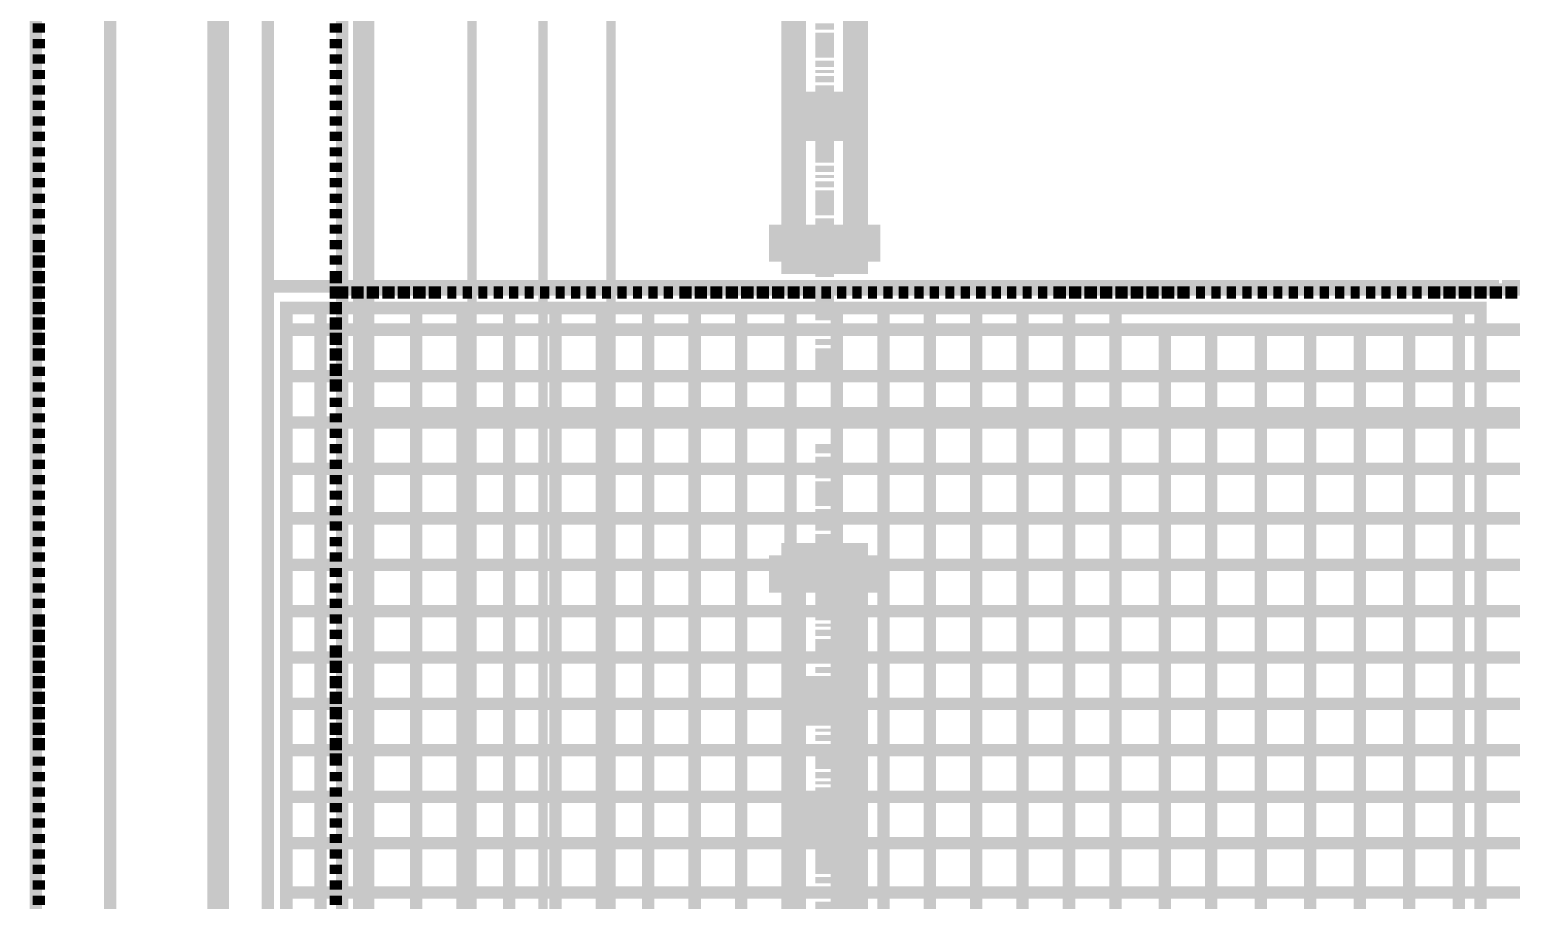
# Model space of a CAD drawing. Extents: x 0.4 to 11.4, y 0.4 to 16.2.
# Drawn here: x 1.979 to 2.778, y 9.555 to 10.024 of the extents above; entities that cross this region are included whole.
import ezdxf

# ---------------------------------------------------------------- set-up
doc = ezdxf.new("R2010")
doc.units = 0
doc.header["$MEASUREMENT"] = 0

msp = doc.modelspace()

# ---------------------------------------------------------------- linework, layer by layer
at = {"color": 0}
for points, const_width in [([(2.15944, 12.6895), (2.15944, 4.64947)], 0.01167), ([(2.08111, 12.6744), (2.08111, 4.63612)], 0.01167), ([(2.21778, 12.4078), (2.21778, 5.47775)], 0.005), ([(2.25612, 5.46446), (2.25612, 12.4094)], 0.005), ([(2.29275, 5.46446), (2.29275, 12.4094)], 0.005), ([(2.42443, 9.91276), (2.42443, 10.5478)], 0.01333), ([(1.98281, 8.70281), (1.98281, 10.3561)], 0.00667), ([(2.02279, 8.70942), (2.02279, 10.3561)], 0.00667), ([(2.10781, 8.70942), (2.10781, 10.3528)], 0.00667), ([(2.14779, 8.70281), (2.14779, 10.3561)], 0.00667), ([(2.39111, 9.91276), (2.39111, 10.2644)], 0.01333), ([(1.98443, 10.0228), (1.98443, 10.0278)], 0.00667), ([(2.14442, 10.0228), (2.14442, 10.0278)], 0.00667), ([(2.40776, 10.0278), (2.40776, 10.0261), (2.40776, 10.0245)], 0.01), ([(2.40776, 10.0228), (2.40776, 10.0211), (2.40776, 10.0194), (2.40776, 10.0178)], 0.01), ([(1.98443, 10.0144), (1.98443, 10.0194)], 0.00667), ([(2.14442, 10.0144), (2.14442, 10.0194)], 0.00667), ([(2.40776, 10.0178), (2.40776, 10.0161), (2.40776, 10.0144), (2.40776, 10.0128), (2.40776, 10.0111)], 0.01), ([(1.98443, 10.0061), (1.98443, 10.0111)], 0.00667), ([(2.14442, 10.0061), (2.14442, 10.0111)], 0.00667), ([(2.40776, 10.0111), (2.40776, 10.0094)], 0.01), ([(2.40776, 10.0078), (2.40776, 10.0061), (2.40776, 10.0044)], 0.01), ([(1.98443, 9.99778), (1.98443, 10.0028)], 0.00667), ([(2.14442, 9.99778), (2.14442, 10.0028)], 0.00667), ([(2.40776, 10.0028), (2.40776, 10.0011)], 0.01), ([(2.40776, 9.99946), (2.40776, 9.99778), (2.40776, 9.9961)], 0.01), ([(1.98443, 9.98942), (1.98443, 9.99447)], 0.00667), ([(2.14442, 9.98942), (2.14442, 9.99447)], 0.00667), ([(2.40776, 9.99447), (2.40776, 9.99278), (2.40776, 9.9911), (2.40776, 9.98942)], 0.01), ([(1.98443, 9.98112), (1.98443, 9.98611)], 0.00667), ([(2.14442, 9.98112), (2.14442, 9.98611)], 0.00667), ([(2.42443, 9.98443), (2.39111, 9.98443), (2.39111, 9.97114)], 0.01333), ([(2.40776, 9.98942), (2.40776, 9.98779), (2.40776, 9.98611), (2.40776, 9.98443), (2.40776, 9.98281)], 0.01), ([(2.40776, 9.98281), (2.40776, 9.98112)], 0.01), ([(1.98443, 9.97276), (1.98443, 9.97775)], 0.00667), ([(2.14442, 9.97276), (2.14442, 9.97775)], 0.00667), ([(2.39279, 9.97775), (2.39442, 9.97775)], 0.01), ([(2.39611, 9.97775), (2.39779, 9.97775), (2.39947, 9.97775)], 0.01), ([(2.4011, 9.97775), (2.40278, 9.97775), (2.40446, 9.97775), (2.40608, 9.97775)], 0.01), ([(2.40608, 9.97775), (2.40776, 9.97775), (2.40944, 9.97775), (2.41114, 9.97775), (2.41276, 9.97775)], 0.01), ([(2.40776, 9.97944), (2.40776, 9.97775), (2.40776, 9.97613)], 0.01), ([(2.40776, 9.97444), (2.40776, 9.97276)], 0.01), ([(2.41276, 9.97775), (2.41444, 9.97775)], 0.01), ([(2.41612, 9.97775), (2.41775, 9.97775), (2.41943, 9.97775)], 0.01), ([(2.42111, 9.97775), (2.42279, 9.97775)], 0.01), ([(1.98443, 9.96446), (1.98443, 9.96946)], 0.00667), ([(2.14442, 9.96446), (2.14442, 9.96946)], 0.00667), ([(2.42443, 9.97114), (2.39111, 9.97114)], 0.01333), ([(2.40776, 9.97114), (2.40776, 9.96946), (2.40776, 9.96778)], 0.01), ([(2.40776, 9.9661), (2.40776, 9.96446), (2.40776, 9.96278), (2.40776, 9.9611)], 0.01), ([(1.98443, 9.95611), (1.98443, 9.9611)], 0.00667), ([(2.14442, 9.95611), (2.14442, 9.9611)], 0.00667), ([(2.40776, 9.9611), (2.40776, 9.95942), (2.40776, 9.95779), (2.40776, 9.95611), (2.40776, 9.95443)], 0.01), ([(1.98443, 9.94775), (1.98443, 9.95281)], 0.00667), ([(2.14442, 9.94775), (2.14442, 9.95281)], 0.00667), ([(2.40776, 9.95443), (2.40776, 9.95281)], 0.01), ([(2.40776, 9.95111), (2.40776, 9.94943), (2.40776, 9.94775)], 0.01), ([(1.98443, 9.93946), (1.98443, 9.94444)], 0.00667), ([(2.14442, 9.93946), (2.14442, 9.94444)], 0.00667), ([(2.40776, 9.94612), (2.40776, 9.94444)], 0.01), ([(2.40776, 9.94276), (2.40776, 9.94114), (2.40776, 9.93946)], 0.01), ([(1.98443, 9.9311), (1.98443, 9.93608)], 0.00667), ([(2.14442, 9.9311), (2.14442, 9.93608)], 0.00667), ([(2.40776, 9.93778), (2.40776, 9.93608), (2.40776, 9.93446), (2.40776, 9.93278)], 0.01), ([(1.98443, 9.92279), (1.98443, 9.92779)], 0.00667), ([(2.14442, 9.92279), (2.14442, 9.92779)], 0.00667), ([(2.40776, 9.93278), (2.40776, 9.9311), (2.40776, 9.92947), (2.40776, 9.92779), (2.40776, 9.92611)], 0.01), ([(2.40776, 9.92611), (2.40776, 9.92443)], 0.01), ([(2.40776, 9.92279), (2.40776, 9.92111), (2.40776, 9.91943)], 0.01), ([(1.98443, 9.91444), (1.98443, 9.91943)], 0.00667), ([(2.14442, 9.91444), (2.14442, 9.91943)], 0.00667), ([(2.38444, 9.89947), (2.38444, 9.91276), (2.4311, 9.91276), (2.4311, 9.89947)], 0.01333), ([(2.40776, 9.91775), (2.40776, 9.91613)], 0.01), ([(2.40776, 9.91444), (2.40776, 9.91276), (2.40776, 9.91114)], 0.01), ([(1.98443, 9.90446), (1.98443, 9.91114)], 0.00667), ([(2.14442, 9.90608), (2.14442, 9.91114)], 0.00667), ([(2.40776, 9.90944), (2.40776, 9.90776), (2.40776, 9.90608), (2.40776, 9.90446)], 0.01), ([(2.40776, 9.90446), (2.40776, 9.90278), (2.40776, 9.9011), (2.40776, 9.89947), (2.40776, 9.89779)], 0.01), ([(1.98443, 9.89611), (1.98443, 9.90278)], 0.00667), ([(2.14442, 9.89779), (2.14442, 9.90278)], 0.00667), ([(2.38444, 9.89947), (2.4311, 9.89947)], 0.01333), ([(2.40776, 9.89779), (2.40776, 9.89611)], 0.01), ([(2.40776, 9.89442), (2.40776, 9.89279), (2.40776, 9.89111)], 0.01), ([(1.98443, 9.88781), (1.98443, 9.89442)], 0.00667), ([(2.14442, 9.88781), (2.14442, 9.89442)], 0.00667), ([(2.40776, 9.88943), (2.40776, 9.88781)], 0.01), ([(2.40776, 9.88613), (2.40776, 9.88444), (2.40776, 9.88276)], 0.01), ([(1.98443, 9.87944), (1.98443, 9.88613)], 0.00667), ([(2.77111, 9.88613), (2.10781, 9.88613), (2.10781, 9.35612)], 0.00667), ([(2.10781, 9.22444), (2.10781, 9.88613)], 0.00667), ([(2.14442, 9.87944), (2.14442, 9.88613)], 0.00667), ([(2.14442, 9.88444), (3.20942, 9.88444)], 0.00667), ([(2.14442, 9.88276), (2.1511, 9.88276)], 0.00667), ([(2.15278, 9.88276), (2.15944, 9.88276)], 0.00667), ([(2.16114, 9.88276), (2.16775, 9.88276)], 0.00667), ([(2.16943, 9.88276), (2.17611, 9.88276)], 0.00667), ([(2.17779, 9.88276), (2.18446, 9.88276)], 0.00667), ([(2.18608, 9.88276), (2.19276, 9.88276)], 0.00667), ([(2.19444, 9.88276), (2.20111, 9.88276)], 0.00667), ([(2.20443, 9.88276), (2.20942, 9.88276)], 0.00667), ([(2.21278, 9.88276), (2.21778, 9.88276)], 0.00667), ([(2.22114, 9.88276), (2.22613, 9.88276)], 0.00667), ([(2.22944, 9.88276), (2.23443, 9.88276)], 0.00667), ([(2.23779, 9.88276), (2.24278, 9.88276)], 0.00667), ([(2.2461, 9.88276), (2.25108, 9.88276)], 0.00667), ([(2.25444, 9.88276), (2.25944, 9.88276)], 0.00667), ([(2.26281, 9.88276), (2.26779, 9.88276)], 0.00667), ([(2.27111, 9.88276), (2.2761, 9.88276)], 0.00667), ([(2.27946, 9.88276), (2.28444, 9.88276)], 0.00667), ([(2.28776, 9.88276), (2.29275, 9.88276)], 0.00667), ([(2.29611, 9.88276), (2.30111, 9.88276)], 0.00667), ([(2.30447, 9.88276), (2.30946, 9.88276)], 0.00667), ([(2.31278, 9.88276), (2.31776, 9.88276)], 0.00667), ([(2.32113, 9.88276), (2.32611, 9.88276)], 0.00667), ([(2.32943, 9.88276), (2.3361, 9.88276)], 0.00667), ([(2.33778, 9.88276), (2.34446, 9.88276)], 0.00667), ([(2.34614, 9.88276), (2.35275, 9.88276)], 0.00667), ([(2.35444, 9.88276), (2.36111, 9.88276)], 0.00667), ([(2.36279, 9.88276), (2.36947, 9.88276)], 0.00667), ([(2.3711, 9.88276), (2.37776, 9.88276)], 0.00667), ([(2.37944, 9.88276), (2.38612, 9.88276)], 0.00667), ([(2.38781, 9.88276), (2.39442, 9.88276)], 0.00667), ([(2.39611, 9.88276), (2.40278, 9.88276)], 0.00667), ([(2.40608, 9.88276), (2.41114, 9.88276)], 0.00667), ([(2.40776, 9.88112), (2.40776, 9.87944), (2.40776, 9.87776), (2.40776, 9.87608)], 0.01), ([(2.41444, 9.88276), (2.41943, 9.88276)], 0.00667), ([(2.42279, 9.88276), (2.42779, 9.88276)], 0.00667), ([(2.4311, 9.88276), (2.43608, 9.88276)], 0.00667), ([(2.43946, 9.88276), (2.44444, 9.88276)], 0.00667), ([(2.44775, 9.88276), (2.45281, 9.88276)], 0.00667), ([(2.45611, 9.88276), (2.4611, 9.88276)], 0.00667), ([(2.46446, 9.88276), (2.46946, 9.88276)], 0.00667), ([(2.47276, 9.88276), (2.47775, 9.88276)], 0.00667), ([(2.48113, 9.88276), (2.48611, 9.88276)], 0.00667), ([(2.48942, 9.88276), (2.49447, 9.88276)], 0.00667), ([(2.49778, 9.88276), (2.50276, 9.88276)], 0.00667), ([(2.50612, 9.88276), (2.51112, 9.88276)], 0.00667), ([(2.51443, 9.88276), (2.51942, 9.88276)], 0.00667), ([(2.52279, 9.88276), (2.52778, 9.88276)], 0.00667), ([(2.53108, 9.88276), (2.53776, 9.88276)], 0.00667), ([(2.53944, 9.88276), (2.54611, 9.88276)], 0.00667), ([(2.54779, 9.88276), (2.55447, 9.88276)], 0.00667), ([(2.5561, 9.88276), (2.56278, 9.88276)], 0.00667), ([(2.56446, 9.88276), (2.57113, 9.88276)], 0.00667), ([(2.57275, 9.88276), (2.57943, 9.88276)], 0.00667), ([(2.58111, 9.88276), (2.58778, 9.88276)], 0.00667), ([(2.58946, 9.88276), (2.59614, 9.88276)], 0.00667), ([(2.59776, 9.88276), (2.60444, 9.88276)], 0.00667), ([(2.60781, 9.88276), (2.61279, 9.88276)], 0.00667), ([(2.6161, 9.88276), (2.6211, 9.88276)], 0.00667), ([(2.62446, 9.88276), (2.62944, 9.88276)], 0.00667), ([(2.63276, 9.88276), (2.63781, 9.88276)], 0.00667), ([(2.64111, 9.88276), (2.64611, 9.88276)], 0.00667), ([(2.64947, 9.88276), (2.65446, 9.88276)], 0.00667), ([(2.65776, 9.88276), (2.66276, 9.88276)], 0.00667), ([(2.66612, 9.88276), (2.67111, 9.88276)], 0.00667), ([(2.67443, 9.88276), (2.67947, 9.88276)], 0.00667), ([(2.68278, 9.88276), (2.68778, 9.88276)], 0.00667), ([(2.69114, 9.88276), (2.69613, 9.88276)], 0.00667), ([(2.69943, 9.88276), (2.70443, 9.88276)], 0.00667), ([(2.70779, 9.88276), (2.71278, 9.88276)], 0.00667), ([(2.7161, 9.88276), (2.72114, 9.88276)], 0.00667), ([(2.72444, 9.88276), (2.72944, 9.88276)], 0.00667), ([(2.73281, 9.88276), (2.73942, 9.88276)], 0.00667), ([(2.7411, 9.88276), (2.74778, 9.88276)], 0.00667), ([(2.74946, 9.88276), (2.75612, 9.88276)], 0.00667), ([(2.75776, 9.88276), (2.76443, 9.88276)], 0.00667), ([(2.76611, 9.88276), (2.77279, 9.88276)], 0.00667), ([(3.2461, 9.88613), (2.77279, 9.88613)], 0.00667), ([(2.77447, 9.88276), (2.78108, 9.88276)], 0.00667), ([(1.98443, 9.8711), (1.98443, 9.87776)], 0.00667), ([(2.13612, 9.87446), (2.13612, 9.22444)], 0.00667), ([(2.14442, 9.8711), (2.14442, 9.87776)], 0.00667), ([(2.16114, 9.87446), (2.16114, 9.22444)], 0.00667), ([(2.18778, 9.87446), (2.18778, 9.22444)], 0.00667), ([(2.21278, 9.87446), (2.21278, 9.22444)], 0.00667), ([(2.23779, 9.87446), (2.23779, 9.22444)], 0.00667), ([(2.26281, 9.87446), (2.26281, 9.22444)], 0.00667), ([(2.28776, 9.87446), (2.28776, 9.22444)], 0.00667), ([(2.31278, 9.87446), (2.31278, 9.22444)], 0.00667), ([(2.33778, 9.87446), (2.33778, 9.22444)], 0.00667), ([(2.36279, 9.87446), (2.36279, 9.22444)], 0.00667), ([(2.38943, 9.87446), (2.38943, 9.22444)], 0.00667), ([(2.40776, 9.87608), (2.40776, 9.87446), (2.40776, 9.87278), (2.40776, 9.8711), (2.40776, 9.86947)], 0.01), ([(2.41444, 9.87446), (2.41444, 9.22444)], 0.00667), ([(2.43946, 9.87446), (2.43946, 9.22444)], 0.00667), ([(2.46446, 9.87446), (2.46446, 9.22444)], 0.00667), ([(2.48942, 9.87446), (2.48942, 9.22444)], 0.00667), ([(2.51443, 9.87446), (2.51443, 9.22444)], 0.00667), ([(2.53944, 9.87446), (2.53944, 9.22444)], 0.00667), ([(2.56446, 9.87446), (2.56446, 9.22444)], 0.00667), ([(2.74946, 9.87446), (2.74946, 9.22444)], 0.00667), ([(1.98443, 9.86279), (1.98443, 9.86947)], 0.00667), ([(2.14442, 9.86279), (2.14442, 9.86947)], 0.00667), ([(2.40776, 9.86947), (2.40776, 9.86778)], 0.01), ([(2.40776, 9.8661), (2.40776, 9.86442), (2.40776, 9.86279)], 0.01), ([(2.5911, 9.86442), (2.5911, 9.22444)], 0.00667), ([(2.6161, 9.86442), (2.6161, 9.22444)], 0.00667), ([(2.64279, 9.86442), (2.64279, 9.22444)], 0.00667), ([(2.66943, 9.86442), (2.66943, 9.22444)], 0.00667), ([(2.69613, 9.86442), (2.69613, 9.22444)], 0.00667), ([(2.72276, 9.86442), (2.72276, 9.22444)], 0.00667), ([(1.98443, 9.85444), (1.98443, 9.86111)], 0.00667), ([(2.11778, 9.86279), (2.78276, 9.86279)], 0.00667), ([(2.14442, 9.85444), (2.14442, 9.86111)], 0.00667), ([(2.40776, 9.86111), (2.40776, 9.85943)], 0.01), ([(2.40776, 9.85781), (2.40776, 9.85612), (2.40776, 9.85444)], 0.01), ([(1.98443, 9.84614), (1.98443, 9.85275)], 0.00667), ([(2.14442, 9.84614), (2.14442, 9.85275)], 0.00667), ([(2.40776, 9.85275), (2.40776, 9.85113), (2.40776, 9.84944), (2.40776, 9.84776)], 0.01), ([(2.40776, 9.84776), (2.40776, 9.84614), (2.40776, 9.84446), (2.40776, 9.84278), (2.40776, 9.8411)], 0.01), ([(1.98443, 9.83778), (1.98443, 9.84278)], 0.00667), ([(2.14442, 9.83778), (2.14442, 9.84446)], 0.00667), ([(2.40776, 9.8411), (2.40776, 9.83946)], 0.01), ([(1.98443, 9.82943), (1.98443, 9.83442)], 0.00667), ([(2.11778, 9.83778), (2.78276, 9.83778)], 0.00667), ([(2.14442, 9.82943), (2.14442, 9.8361)], 0.00667), ([(2.40776, 9.83778), (2.40776, 9.8361), (2.40776, 9.83442)], 0.01), ([(1.98443, 9.82112), (1.98443, 9.82611)], 0.00667), ([(2.14442, 9.82112), (2.14442, 9.82611)], 0.00667), ([(1.98443, 9.81278), (1.98443, 9.81776)], 0.00667), ([(2.14442, 9.81278), (2.14442, 9.81776)], 0.00667), ([(2.14442, 9.81776), (3.20942, 9.81776)], 0.00667), ([(1.98443, 9.80447), (1.98443, 9.80946)], 0.00667), ([(2.11778, 9.81278), (2.78276, 9.81278)], 0.00667), ([(2.14442, 9.80447), (2.14442, 9.80946)], 0.00667), ([(1.98443, 9.79611), (1.98443, 9.80111)], 0.00667), ([(2.14442, 9.79611), (2.14442, 9.80111)], 0.00667), ([(2.40776, 9.80111), (2.40776, 9.79943), (2.40776, 9.79779), (2.40776, 9.79611)], 0.01), ([(1.98443, 9.78776), (1.98443, 9.79275)], 0.00667), ([(2.14442, 9.78776), (2.14442, 9.79275)], 0.00667), ([(2.40776, 9.79443), (2.40776, 9.79275), (2.40776, 9.79113)], 0.01), ([(1.98443, 9.77946), (1.98443, 9.78444)], 0.00667), ([(2.11778, 9.78776), (2.78276, 9.78776)], 0.00667), ([(2.14442, 9.77946), (2.14442, 9.78444)], 0.00667), ([(2.40776, 9.78944), (2.40776, 9.78776)], 0.01), ([(2.40776, 9.78614), (2.40776, 9.78444), (2.40776, 9.78276)], 0.01), ([(1.98443, 9.77111), (1.98443, 9.7761)], 0.00667), ([(2.14442, 9.77111), (2.14442, 9.7761)], 0.00667), ([(2.40776, 9.78108), (2.40776, 9.77946), (2.40776, 9.77778), (2.40776, 9.7761)], 0.01), ([(2.40776, 9.7761), (2.40776, 9.77447), (2.40776, 9.77279), (2.40776, 9.77111), (2.40776, 9.76942)], 0.01), ([(2.40776, 9.76942), (2.40776, 9.76779)], 0.01), ([(1.98443, 9.76281), (1.98443, 9.76779)], 0.00667), ([(2.11778, 9.76113), (2.78276, 9.76113)], 0.00667), ([(2.14442, 9.76281), (2.14442, 9.76779)], 0.00667), ([(2.40776, 9.76611), (2.40776, 9.76443), (2.40776, 9.76281)], 0.01), ([(2.40776, 9.76113), (2.40776, 9.75944)], 0.01), ([(1.98443, 9.75444), (1.98443, 9.75944)], 0.00667), ([(2.14442, 9.75444), (2.14442, 9.75944)], 0.00667), ([(2.40776, 9.75776), (2.40776, 9.75612), (2.40776, 9.75444)], 0.01), ([(2.40776, 9.75276), (2.40776, 9.75108), (2.40776, 9.74946), (2.40776, 9.74778)], 0.01), ([(1.98443, 9.7461), (1.98443, 9.75108)], 0.00667), ([(2.14442, 9.7461), (2.14442, 9.75108)], 0.00667), ([(2.38444, 9.7411), (2.4311, 9.7411)], 0.01333), ([(2.38444, 9.7411), (2.38444, 9.72775), (2.4311, 9.72775), (2.4311, 9.7411)], 0.01333), ([(2.40776, 9.74778), (2.40776, 9.7461), (2.40776, 9.74447), (2.40776, 9.74278), (2.40776, 9.7411)], 0.01), ([(1.98443, 9.73779), (1.98443, 9.74278)], 0.00667), ([(2.11778, 9.73611), (2.78276, 9.73611)], 0.00667), ([(2.14442, 9.73779), (2.14442, 9.74278)], 0.00667), ([(2.40776, 9.7411), (2.40776, 9.73942)], 0.01), ([(2.40776, 9.73779), (2.40776, 9.73611), (2.40776, 9.73443)], 0.01), ([(1.98443, 9.72944), (1.98443, 9.73443)], 0.00667), ([(2.14442, 9.72944), (2.14442, 9.73443)], 0.00667), ([(2.39111, 9.42111), (2.39111, 9.72775)], 0.01333), ([(2.40776, 9.73281), (2.40776, 9.73112)], 0.01), ([(2.40776, 9.72944), (2.40776, 9.72775), (2.40776, 9.72613)], 0.01), ([(2.42443, 9.09278), (2.42443, 9.72775)], 0.01333), ([(1.98443, 9.72114), (1.98443, 9.72613)], 0.00667), ([(2.14442, 9.72114), (2.14442, 9.72613)], 0.00667), ([(2.40776, 9.72444), (2.40776, 9.72276), (2.40776, 9.72114), (2.40776, 9.71946)], 0.01), ([(2.40776, 9.71946), (2.40776, 9.71778), (2.40776, 9.7161), (2.40776, 9.71446), (2.40776, 9.71278)], 0.01), ([(1.98443, 9.71278), (1.98443, 9.71778)], 0.00667), ([(2.14442, 9.71278), (2.14442, 9.71778)], 0.00667), ([(2.40776, 9.71278), (2.40776, 9.7111)], 0.01), ([(1.98443, 9.70281), (1.98443, 9.70942)], 0.00667), ([(2.11778, 9.7111), (2.78276, 9.7111)], 0.00667), ([(2.14442, 9.70443), (2.14442, 9.70942)], 0.00667), ([(2.40776, 9.70942), (2.40776, 9.70779), (2.40776, 9.70611)], 0.01), ([(2.40776, 9.70443), (2.40776, 9.70281)], 0.01), ([(1.98443, 9.69444), (1.98443, 9.70111)], 0.00667), ([(2.14442, 9.69612), (2.14442, 9.70111)], 0.00667), ([(2.40776, 9.70111), (2.40776, 9.69943), (2.40776, 9.69775)], 0.01), ([(2.40776, 9.69612), (2.40776, 9.69444), (2.40776, 9.69276), (2.40776, 9.69114)], 0.01), ([(1.98443, 9.68608), (1.98443, 9.69276)], 0.00667), ([(2.14442, 9.68608), (2.14442, 9.69276)], 0.00667), ([(2.40776, 9.69114), (2.40776, 9.68946), (2.40776, 9.68778), (2.40776, 9.68608), (2.40776, 9.68446)], 0.01), ([(1.98443, 9.67779), (1.98443, 9.68446)], 0.00667), ([(2.11778, 9.68608), (2.78276, 9.68608)], 0.00667), ([(2.14442, 9.67779), (2.14442, 9.68446)], 0.00667), ([(2.40776, 9.68446), (2.40776, 9.68278)], 0.01), ([(2.40776, 9.6811), (2.40776, 9.67947), (2.40776, 9.67779)], 0.01), ([(1.98443, 9.66943), (1.98443, 9.67611)], 0.00667), ([(2.14442, 9.66943), (2.14442, 9.67611)], 0.00667), ([(2.42443, 9.66943), (2.39111, 9.66943)], 0.01333), ([(2.42443, 9.65608), (2.39111, 9.65608), (2.39111, 9.66943)], 0.01333), ([(2.40776, 9.67611), (2.40776, 9.67443)], 0.01), ([(2.40776, 9.67279), (2.40776, 9.67111), (2.40776, 9.66943)], 0.01), ([(1.98443, 9.66114), (1.98443, 9.66775)], 0.00667), ([(2.14442, 9.66114), (2.14442, 9.66775)], 0.00667), ([(2.39111, 9.66276), (2.39279, 9.66276), (2.39442, 9.66276)], 0.01), ([(2.39611, 9.66276), (2.39779, 9.66276)], 0.01), ([(2.39947, 9.66276), (2.4011, 9.66276), (2.40278, 9.66276)], 0.01), ([(2.40446, 9.66276), (2.40608, 9.66276), (2.40776, 9.66276), (2.40944, 9.66276)], 0.01), ([(2.40776, 9.66775), (2.40776, 9.66613), (2.40776, 9.66444), (2.40776, 9.66276)], 0.01), ([(2.40776, 9.66276), (2.40776, 9.66114), (2.40776, 9.65944), (2.40776, 9.65776), (2.40776, 9.65608)], 0.01), ([(2.40944, 9.66276), (2.41114, 9.66276), (2.41276, 9.66276), (2.41444, 9.66276), (2.41612, 9.66276)], 0.01), ([(2.41612, 9.66276), (2.41775, 9.66276)], 0.01), ([(2.41943, 9.66276), (2.42111, 9.66276), (2.42279, 9.66276)], 0.01), ([(1.98443, 9.65278), (1.98443, 9.65944)], 0.00667), ([(2.11778, 9.66114), (2.78276, 9.66114)], 0.00667), ([(2.14442, 9.65278), (2.14442, 9.65944)], 0.00667), ([(2.40776, 9.65608), (2.40776, 9.65446)], 0.01), ([(1.98443, 9.64442), (1.98443, 9.6511)], 0.00667), ([(2.14442, 9.64442), (2.14442, 9.6511)], 0.00667), ([(2.40776, 9.65278), (2.40776, 9.6511), (2.40776, 9.64947)], 0.01), ([(2.40776, 9.64779), (2.40776, 9.64611)], 0.01), ([(1.98443, 9.63613), (1.98443, 9.64279)], 0.00667), ([(2.14442, 9.63613), (2.14442, 9.64279)], 0.00667), ([(2.40776, 9.64442), (2.40776, 9.64279), (2.40776, 9.64111)], 0.01), ([(2.40776, 9.63943), (2.40776, 9.63781), (2.40776, 9.63613), (2.40776, 9.63444)], 0.01), ([(1.98443, 9.62776), (1.98443, 9.63276)], 0.00667), ([(2.11778, 9.63613), (2.78276, 9.63613)], 0.00667), ([(2.14442, 9.62776), (2.14442, 9.63444)], 0.00667), ([(2.40776, 9.63444), (2.40776, 9.63276), (2.40776, 9.63112), (2.40776, 9.62944), (2.40776, 9.62776)], 0.01), ([(1.98443, 9.61947), (1.98443, 9.62446)], 0.00667), ([(2.14442, 9.61947), (2.14442, 9.62446)], 0.00667), ([(2.40776, 9.62776), (2.40776, 9.62608)], 0.01), ([(2.40776, 9.62446), (2.40776, 9.62278), (2.40776, 9.6211)], 0.01), ([(2.40776, 9.61947), (2.40776, 9.61778)], 0.01), ([(2.40776, 9.6161), (2.40776, 9.61442), (2.40776, 9.61279)], 0.01), ([(1.98443, 9.61111), (1.98443, 9.6161)], 0.00667), ([(2.11778, 9.61111), (2.78276, 9.61111)], 0.00667), ([(2.14442, 9.61111), (2.14442, 9.6161)], 0.00667), ([(2.40776, 9.61111), (2.40776, 9.60943), (2.40776, 9.60781), (2.40776, 9.60612)], 0.01), ([(1.98443, 9.60275), (1.98443, 9.60781)], 0.00667), ([(2.14442, 9.60275), (2.14442, 9.60781)], 0.00667), ([(2.42443, 9.60275), (2.39111, 9.60275)], 0.01333), ([(2.42443, 9.58946), (2.39111, 9.58946), (2.39111, 9.60275)], 0.01333), ([(2.40776, 9.60612), (2.40776, 9.60444), (2.40776, 9.60275), (2.40776, 9.60113), (2.40776, 9.59944)], 0.01), ([(2.40776, 9.59944), (2.40776, 9.59776)], 0.01), ([(1.98443, 9.59446), (1.98443, 9.59944)], 0.00667), ([(2.14442, 9.59446), (2.14442, 9.59944)], 0.00667), ([(2.39111, 9.59614), (2.39279, 9.59614), (2.39442, 9.59614)], 0.01), ([(2.39611, 9.59614), (2.39779, 9.59614), (2.39947, 9.59614), (2.4011, 9.59614)], 0.01), ([(2.4011, 9.59614), (2.40278, 9.59614), (2.40446, 9.59614), (2.40608, 9.59614), (2.40776, 9.59614)], 0.01), ([(2.40776, 9.59614), (2.40776, 9.59446), (2.40776, 9.59278)], 0.01), ([(2.40776, 9.59614), (2.40944, 9.59614)], 0.01), ([(2.40776, 9.5911), (2.40776, 9.58946)], 0.01), ([(2.41114, 9.59614), (2.41276, 9.59614), (2.41444, 9.59614)], 0.01), ([(2.41612, 9.59614), (2.41775, 9.59614)], 0.01), ([(2.41943, 9.59614), (2.42111, 9.59614), (2.42279, 9.59614), (2.42443, 9.59614)], 0.01), ([(1.98443, 9.5861), (1.98443, 9.5911)], 0.00667), ([(2.11778, 9.5861), (2.78276, 9.5861)], 0.00667), ([(2.14442, 9.5861), (2.14442, 9.5911)], 0.00667), ([(2.40776, 9.58778), (2.40776, 9.5861), (2.40776, 9.58442)], 0.01), ([(2.40776, 9.58279), (2.40776, 9.58111), (2.40776, 9.57943), (2.40776, 9.57781)], 0.01), ([(1.98443, 9.57781), (1.98443, 9.58279)], 0.00667), ([(2.14442, 9.57781), (2.14442, 9.58279)], 0.00667), ([(2.40776, 9.57781), (2.40776, 9.57611), (2.40776, 9.57443), (2.40776, 9.57275), (2.40776, 9.57112)], 0.01), ([(1.98443, 9.56944), (1.98443, 9.57443)], 0.00667), ([(2.14442, 9.56944), (2.14442, 9.57443)], 0.00667), ([(2.40776, 9.57112), (2.40776, 9.56944)], 0.01), ([(2.40776, 9.56776), (2.40776, 9.56614), (2.40776, 9.56446)], 0.01), ([(1.98443, 9.56108), (1.98443, 9.56614)], 0.00667), ([(2.14442, 9.56108), (2.14442, 9.56614)], 0.00667), ([(2.40776, 9.56278), (2.40776, 9.56108)], 0.01), ([(2.40776, 9.55946), (2.40776, 9.55778), (2.40776, 9.5561)], 0.01), ([(1.98443, 9.55279), (1.98443, 9.55778)], 0.00667), ([(2.11778, 9.55946), (2.78276, 9.55946)], 0.00667), ([(2.14442, 9.55279), (2.14442, 9.55778)], 0.00667), ([(2.40776, 9.55447), (2.40776, 9.55279), (2.40776, 9.55111), (2.40776, 9.54943)], 0.01)]:
    msp.add_lwpolyline(points, dxfattribs=dict(at, const_width=const_width))
for points, const_width in [([(2.40776, 10.0178), (2.40776, 10.0178)], 0.01), ([(2.40776, 10.0111), (2.40776, 10.0111)], 0.01), ([(2.41444, 9.97863), (2.41444, 9.98008), (2.4101, 9.98443), (2.40864, 9.98443), (2.40717, 9.98443), (2.40278, 9.98008), (2.40278, 9.97863), (2.40278, 9.97715), (2.40717, 9.97276), (2.40864, 9.97276), (2.4101, 9.97276), (2.41444, 9.97715), (2.41444, 9.97863)], 0.005), ([(2.40776, 9.98942), (2.40776, 9.98942)], 0.01), ([(2.40776, 9.98281), (2.40776, 9.98281)], 0.01), ([(2.39111, 9.97775), (2.39111, 9.97775)], 0.01), ([(2.39279, 9.97775), (2.39279, 9.97775)], 0.01), ([(2.40608, 9.97775), (2.40608, 9.97775)], 0.01), ([(2.41276, 9.97775), (2.41276, 9.97775)], 0.01), ([(2.42443, 9.97775), (2.42443, 9.97775)], 0.01), ([(2.40776, 9.9611), (2.40776, 9.9611)], 0.01), ([(2.40776, 9.95443), (2.40776, 9.95443)], 0.01), ([(2.40776, 9.93278), (2.40776, 9.93278)], 0.01), ([(2.40776, 9.92611), (2.40776, 9.92611)], 0.01), ([(2.40776, 9.90446), (2.40776, 9.90446)], 0.01), ([(2.40776, 9.89779), (2.40776, 9.89779)], 0.01), ([(2.76112, 9.23443), (2.76112, 9.87446), (2.11778, 9.87446), (2.11778, 9.23443), (2.76112, 9.23443)], 0.00667), ([(2.40776, 9.87608), (2.40776, 9.87608)], 0.01), ([(2.40776, 9.86947), (2.40776, 9.86947)], 0.01), ([(2.40776, 9.84776), (2.40776, 9.84776)], 0.01), ([(2.40776, 9.8411), (2.40776, 9.8411)], 0.01), ([(2.40776, 9.83279), (2.40776, 9.83279)], 0.01), ([(2.40776, 9.80111), (2.40776, 9.80111)], 0.01), ([(2.40776, 9.7761), (2.40776, 9.7761)], 0.01), ([(2.40776, 9.76942), (2.40776, 9.76942)], 0.01), ([(2.40776, 9.74778), (2.40776, 9.74778)], 0.01), ([(2.40776, 9.7411), (2.40776, 9.7411)], 0.01), ([(2.40776, 9.71946), (2.40776, 9.71946)], 0.01), ([(2.40776, 9.71278), (2.40776, 9.71278)], 0.01), ([(2.40776, 9.69114), (2.40776, 9.69114)], 0.01), ([(2.40776, 9.68446), (2.40776, 9.68446)], 0.01), ([(2.39111, 9.66276), (2.39111, 9.66276)], 0.01), ([(2.41444, 9.66363), (2.41444, 9.6651), (2.4101, 9.66943), (2.40864, 9.66943), (2.40717, 9.66943), (2.40278, 9.6651), (2.40278, 9.66363), (2.40278, 9.66217), (2.40717, 9.65776), (2.40864, 9.65776), (2.4101, 9.65776), (2.41444, 9.66217), (2.41444, 9.66363)], 0.005), ([(2.40776, 9.66276), (2.40776, 9.66276)], 0.01), ([(2.40944, 9.66276), (2.40944, 9.66276)], 0.01), ([(2.41612, 9.66276), (2.41612, 9.66276)], 0.01), ([(2.42443, 9.66276), (2.42443, 9.66276)], 0.01), ([(2.40776, 9.65608), (2.40776, 9.65608)], 0.01), ([(2.40776, 9.63444), (2.40776, 9.63444)], 0.01), ([(2.40776, 9.62776), (2.40776, 9.62776)], 0.01), ([(2.41444, 9.59694), (2.41444, 9.59842), (2.4101, 9.60275), (2.40864, 9.60275), (2.40717, 9.60275), (2.40278, 9.59842), (2.40278, 9.59694), (2.40278, 9.59549), (2.40717, 9.5911), (2.40864, 9.5911), (2.4101, 9.5911), (2.41444, 9.59549), (2.41444, 9.59694)], 0.005), ([(2.40776, 9.60612), (2.40776, 9.60612)], 0.01), ([(2.40776, 9.59944), (2.40776, 9.59944)], 0.01), ([(2.39111, 9.59614), (2.39111, 9.59614)], 0.01), ([(2.4011, 9.59614), (2.4011, 9.59614)], 0.01), ([(2.40776, 9.59614), (2.40776, 9.59614)], 0.01), ([(2.40776, 9.57781), (2.40776, 9.57781)], 0.01), ([(2.40776, 9.57112), (2.40776, 9.57112)], 0.01)]:
    msp.add_lwpolyline(points, close=True, dxfattribs=dict(at, const_width=const_width))

doc.saveas('drawing.dxf')
